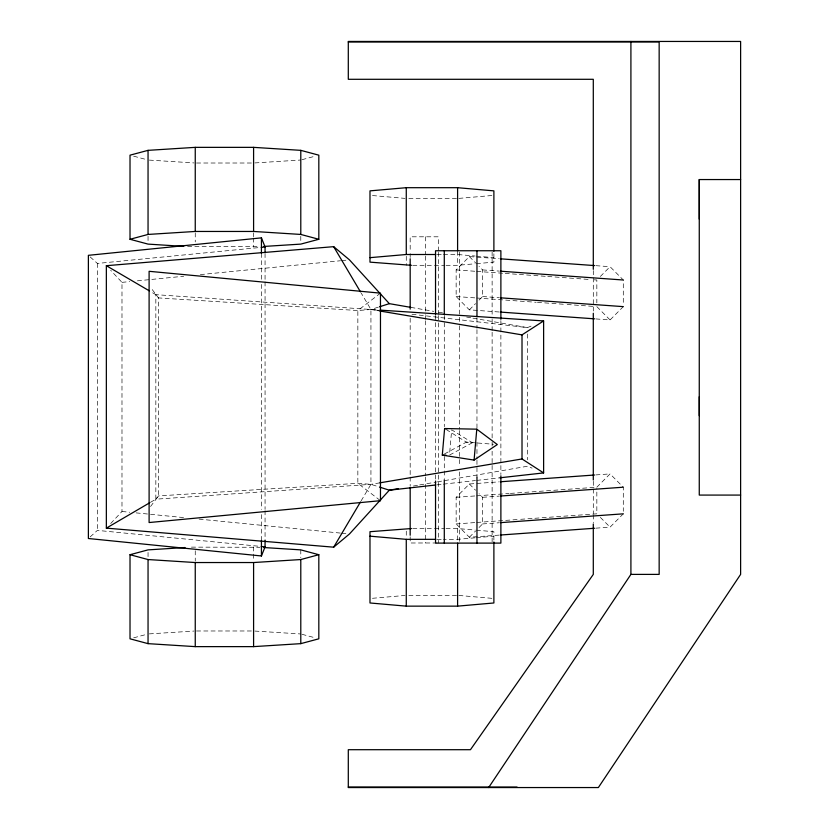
<?xml version="1.0" encoding="UTF-8"?>
<svg xmlns="http://www.w3.org/2000/svg" width="829" height="829" viewBox="0 0 829 829"><rect width="100%" height="100%" fill="white"/><g stroke="black" fill="none" stroke-linecap="round" stroke-linejoin="round"><path stroke-width="0.62" stroke-dasharray="4.14 3.11" d="M479.069 527.482L482.592 523.938L482.592 497.307L479.069 493.752M479.069 300.088L482.592 296.533L482.592 269.912L479.069 266.358M361.133 500.871L370.936 484.333L370.936 309.507L361.133 292.969M150.557 506.488L158.515 495.918L158.515 297.922L150.557 287.352M110.692 523.513L121.987 511.483L121.987 282.357L110.692 270.327M499.058 311.984L469.369 309.849L456.147 296.533L456.147 269.912L469.369 256.596L499.058 258.721M469.369 309.849L475.545 303.642M600.362 276.451L610.061 266.689L623.294 280.005L623.294 304.098M595.864 318.927L610.061 319.953L623.294 306.637M499.058 535.119L469.369 537.244L456.147 523.938L456.147 497.307L469.369 483.991L499.058 481.856M469.369 537.244L475.545 531.037M596.839 487.203L610.061 473.898L623.294 487.203L623.294 511.296M595.864 528.166L610.061 527.151L623.294 513.835M90.185 536.891L97.397 530.394L259.943 546.352M380.47 293.155L357.848 310.523L158.515 297.922L155.842 294.668L150.339 291.445M150.339 502.395L155.842 499.182L158.515 495.918L357.848 483.317L370.936 484.333L378.293 486.675M444.479 453.95L466.385 442.126L493.442 444.251M472.385 442.738L449.484 455.09L451.691 429.816L472.385 442.738L466.385 442.126L446.79 429.888M411.992 314.253L527.462 327.61L532.083 325.693M378.293 307.165L370.936 309.507L357.848 310.523L357.848 483.317L380.47 500.685M301.994 159.696L315.217 156.153M133.624 637.843L145.645 634.61M413.412 486.022L418.479 485.141M419.743 484.924L436.22 482.063M437.484 481.846L527.462 466.24L532.083 468.147M379.817 482.841L370.936 484.333L155.842 499.182L155.842 294.668L378.666 310.025M436.904 484.861L442.044 484.291M443.328 484.146L475.473 480.551M476.758 480.405L499.908 477.805M90.185 256.949L97.397 263.435L259.943 247.488M121.987 282.357L129.697 281.591M137.407 280.834L183.675 276.254M200.38 274.606L340.47 260.752M341.755 260.627L346.895 260.119M458.851 198.39L492.644 195.447M446.054 265.301L457.598 265.301L475.121 263.777M476.374 263.663L493.887 262.14L493.887 251.239M475.121 537.814L457.598 539.337L443.484 539.337M476.374 537.7L493.887 536.176M372.49 598.289L405.029 595.45M595.864 474.913L610.061 473.898M456.147 497.307L475.504 495.918M476.799 495.825L509.068 493.504M510.353 493.41L581.347 488.322M582.642 488.229L594.258 487.39M482.592 497.307L499.379 496.105M456.147 523.938L475.504 522.539M476.799 522.457L519.389 519.4M520.685 519.306L533.586 518.374M534.881 518.28L596.839 513.835L596.839 488.478M482.592 523.938L499.379 522.726M254.866 162.93L300.792 160.018M187.592 246.617L259.974 246.7M191.426 547.13L259.974 547.285M149.324 633.884L193.976 631.066M196.514 163.012L252.327 163.012M408.842 198.504L457.598 198.504M437.07 254.503L442.199 254.503M443.484 254.503L457.598 254.503L475.121 256.026M412.697 265.301L444.769 265.301M412.697 528.539L444.769 528.539M446.054 528.539L457.598 528.539L475.121 530.063M437.07 539.337L442.199 539.337M437.08 542.985L410.179 542.985L410.179 535.233M408.842 595.346L457.598 595.346M196.514 630.983L252.327 630.983M149.324 160.101L193.976 162.93M254.866 631.066L300.792 633.967M595.864 265.674L610.061 266.689M482.592 269.912L499.379 271.114M456.147 269.912L475.504 271.301M476.799 271.394L503.897 273.332M505.193 273.425L518.094 274.358M519.389 274.451L546.498 276.389M547.782 276.482L589.087 279.446M594.258 279.819L596.839 280.005L596.839 302.834M482.592 296.533L499.379 297.746M456.147 296.533L475.504 297.922M476.799 298.015L536.166 302.284M537.461 302.367L565.855 304.409M567.15 304.502L580.051 305.435M581.347 305.518L594.258 306.45M372.49 195.551L405.029 198.39M476.374 256.14L493.887 257.664M476.374 530.177L493.887 531.7L493.887 541.316M458.851 595.45L492.644 598.393M121.987 511.483L129.697 512.249M136.122 512.882L184.96 517.711M199.095 519.109L340.47 533.088M341.755 533.223L346.895 533.731M378.635 310.398L370.936 309.507L379.817 310.999M410.873 307.383L433.681 311.341M438.748 312.222L442.551 312.875M466.634 317.051L471.701 317.932M472.965 318.149L527.462 327.61M133.624 156.153L145.645 159.375M301.994 634.289L315.217 637.843M596.839 306.637L610.061 319.953M469.369 256.596L475.545 262.803M600.362 517.389L610.061 527.151M469.369 483.991L475.545 490.208M593.295 270.617L593.295 311.973M593.295 481.317L593.295 487.784M593.295 489.069L593.295 513.638M593.295 514.923L593.295 522.684M527.462 334.025L527.462 459.815M500.882 320.595L500.882 474.53M492.125 252.037L492.125 318.015M492.125 319.31L492.125 330.947M492.125 332.242L492.125 440.904M492.125 442.199L492.125 446.075M492.125 451.256L492.125 464.188M492.125 465.483L492.125 541.803M476.965 318.015L476.965 328.357M476.965 329.652L476.965 427.971M476.965 442.199L476.965 459.017M476.965 460.302L476.965 477.121M459.453 252.037L459.453 324.481M459.453 325.776L459.453 429.256M459.453 430.552L459.453 466.768M459.453 471.95L459.453 541.803M457.598 251.166L457.598 265.301M457.598 528.539L457.598 541.907M444.292 315.424L444.292 426.676M444.292 456.427L444.292 478.416M438.354 251.021L438.354 236.804L410.179 236.804L410.179 252.306M438.354 252.306L438.354 314.315M438.354 315.611L438.354 542.985M435.536 315.424L435.536 479.711M425.515 236.804L425.515 254.897M425.515 256.182L425.515 314.315M425.515 315.611L425.515 319.486M425.515 320.782L425.515 475.805M425.515 477.1L425.515 542.985M410.179 253.601L410.179 257.477M410.179 318.191L410.179 475.805M410.179 477.1L410.179 486.146M406.272 256.306L406.272 265.301M406.272 531.109L406.272 537.534M300.792 236.348L300.792 242.824M300.792 549.876L300.792 557.637M265.062 253.446L265.062 280.585M265.062 281.881L265.062 509.369M265.062 510.664L265.062 540.394M261.436 253.384L261.436 279.249M261.436 284.42L261.436 509.42M261.436 514.591L261.436 540.456M253.591 232.866L253.591 236.752M253.591 238.047L253.591 247.104M253.591 546.891L253.591 561.119M195.25 232.866L195.25 241.923M195.25 550.767L195.25 561.119M148.049 236.348L148.049 242.824M148.049 552.466L148.049 557.637M97.397 263.435L97.397 530.394"/><path stroke-width="1.24" d="M699.261 396.749L699.261 495.079L740.618 495.079L740.618 574.393L598.362 787.55L348.294 787.55L348.294 749.706L470.457 749.706L593.295 574.393L593.295 523.98M699.261 219.105L699.261 179.551L740.618 179.551M442.292 455.131L444.613 428.531L476.789 429.173L497.307 444.551L474.084 460.085L442.292 455.131L445.888 455.111M474.084 460.085L476.789 429.173M265.062 252.151L265.062 246.98L261.436 237.861L88.382 255.322L88.382 538.508L261.436 555.969L265.062 546.86L265.062 540.394M410.873 307.383L389.329 303.652L349.465 259.86L333.672 246.659L106.35 265.705L106.35 528.135L333.672 547.181L360.47 501.97M488.654 787.55L630.91 574.393L630.91 41.45M333.672 547.181L349.465 533.98L389.329 490.198L398.2 488.654M379.817 310.999L522.011 334.875L543.617 320.927L543.617 472.913L499.908 477.805M106.35 528.135L149.241 503.037M379.516 306.771L389.329 303.652M263.798 246.451L300.792 244.109L318.823 239.28L318.823 155.178L300.792 150.35L253.591 147.355L195.25 147.355L148.049 150.35L130.018 155.178L130.018 239.28L148.049 244.109L183.769 246.379M130.018 239.28L148.049 234.441L195.25 231.457L253.591 231.457L300.792 234.441L318.823 239.28M263.798 547.534L300.792 549.876L318.823 554.715L318.823 638.807L300.792 643.646L253.591 646.63L195.25 646.63L148.049 643.646L130.018 638.807L130.018 554.715L148.049 549.876L185.043 547.534M130.018 554.715L148.049 559.544L195.25 562.539L253.591 562.539L300.792 559.544L318.823 554.715M379.817 482.841L522.011 458.965L543.617 472.913M435.619 485.006L389.329 490.198L379.516 487.069M261.218 247.353L265.062 246.98M493.887 251.239L493.887 190.867L457.598 187.696L406.272 187.696L369.983 190.867L369.983 262.14L411.412 265.301M369.983 257.664L406.272 254.503L435.785 254.503M411.412 528.539L369.983 531.7L369.983 602.973L406.272 606.144L457.598 606.144L493.887 602.973L493.887 541.979M500.343 481.763L594.569 475.007M500.664 496.011L623.294 487.203M500.664 522.633L623.294 513.835M500.343 535.026L594.569 528.26M348.294 41.978L659.159 41.978L659.159 574.393L630.91 574.393M369.983 536.176L406.272 539.337L435.785 539.337M348.294 787.022L517.078 787.063M379.951 310.108L543.617 320.927M500.343 258.814L594.569 265.581M500.664 271.207L623.294 280.005M500.664 297.829L623.294 306.637M500.343 312.077L594.569 318.833M261.218 546.477L265.062 546.86M444.613 428.531L446.976 428.956M106.35 265.705L149.241 290.803M333.672 246.659L360.47 291.87M740.618 495.079L740.618 41.45L348.294 41.45L348.294 79.294L593.295 79.294L593.295 269.321M699.261 179.551L699.261 415.65M593.295 313.269L593.295 480.022M522.011 334.875L522.011 458.965M500.882 319.31L500.882 250.752L435.536 250.752L435.536 314.129M500.882 475.825L500.882 543.099L435.536 543.099L435.536 481.007M476.965 250.752L476.965 316.719M476.965 477.121L476.965 543.099M457.598 187.696L457.598 250.648M457.598 543.192L457.598 606.144M444.292 250.752L444.292 314.129M444.292 479.711L444.292 543.099M410.179 258.772L410.179 309.155M410.179 487.442L410.179 535.233M406.272 187.696L406.272 254.503M406.272 539.337L406.272 606.144M300.792 150.35L300.792 234.441M300.792 559.544L300.792 643.646M261.436 237.861L261.436 253.384M261.436 540.456L261.436 555.969M253.591 147.355L253.591 231.457M253.591 562.539L253.591 646.63M195.25 147.355L195.25 231.457M195.25 562.539L195.25 646.63M148.049 150.35L148.049 234.441M148.049 559.544L148.049 643.646M380.47 500.685L149.106 522.539L149.106 271.301L380.47 293.155L380.47 500.685"/></g></svg>
